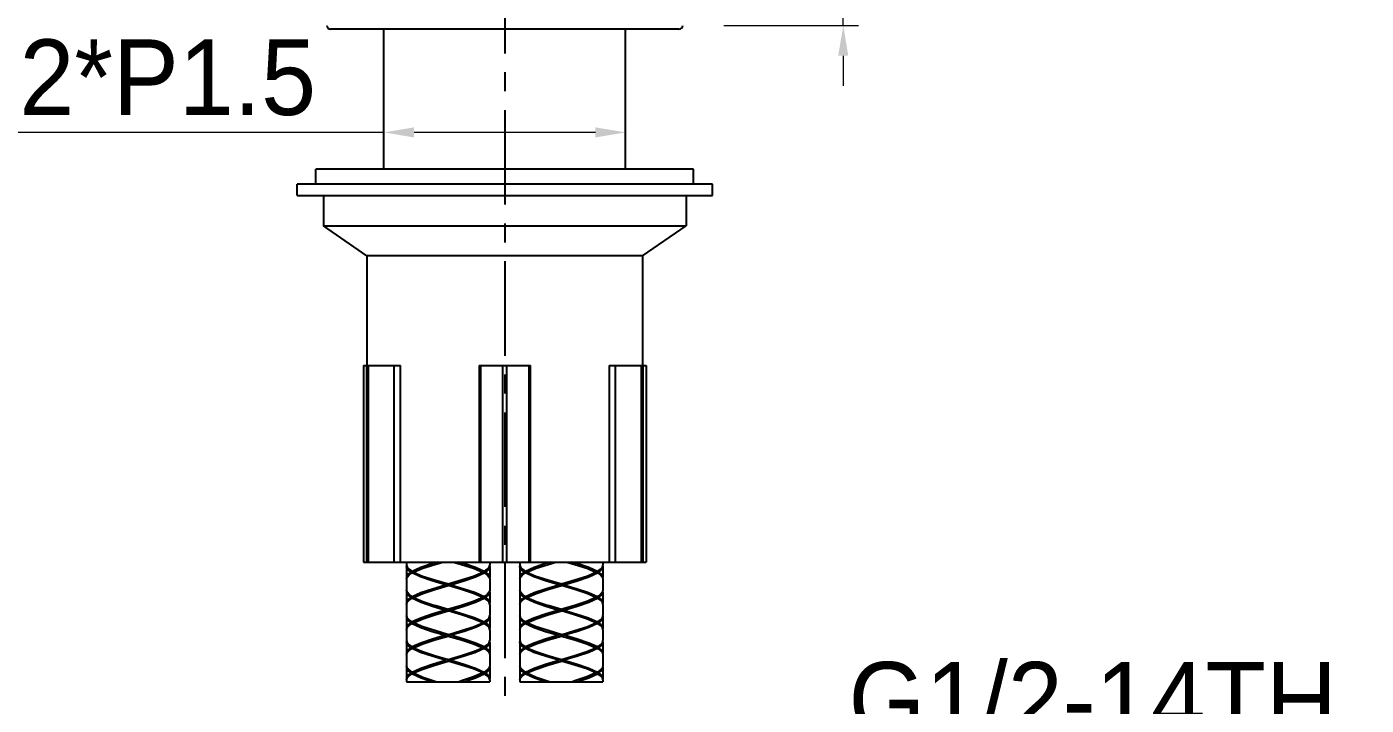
# Model space of a CAD drawing. Extents: x 0 to 790, y 0 to 579.
# Drawn here: x 120.3 to 297.7, y 144.6 to 234.4 of the extents above; entities that cross this region are included whole.
import ezdxf
from ezdxf import colors
from ezdxf.entities.mleader import LeaderData, LeaderLine
from ezdxf.math import Vec2, Vec3

# ---------------------------------------------------------------- set-up
doc = ezdxf.new("R2010")
doc.units = 0
doc.header["$LTSCALE"] = 10
doc.header["$MEASUREMENT"] = 0
doc.header["$PDMODE"] = 3
doc.header["$PDSIZE"] = -10
doc.linetypes.add('CENTER', pattern=[2, 1.25, -0.25, 0.25, -0.25])
doc.layers.get('0').update_dxf_attribs({"linetype": 'CONTINUOUS'})
doc.layers.get('DEFPOINTS').update_dxf_attribs({"linetype": 'CONTINUOUS'})
doc.layers.add('DEFAULT_1', color=7, linetype='CENTER')
doc.styles.add('Daelim Dimension', font='H2GTRE.TTF')
doc.styles.get("Standard").update_dxf_attribs({"font": 'H2GTRE.TTF'})
doc.dimstyles.new('DEFAULT', dxfattribs={"dimscale": 2, "dimtxt": 2, "dimasz": 2, "dimexe": 0, "dimexo": 2, "dimgap": 1, "dimtad": 1, "dimdec": 1, "dimzin": 9, "dimdsep": 46, "dimtxsty": 'Daelim Dimension', "dimcen": 0.5, "dimclrd": 252, "dimclre": 252, "dimclrt": 3, "dimadec": 1, "dimazin": 0, "dimtfac": 1, "dimtdec": 1, "dimtix": 1, "dimtmove": 0, "dimatfit": 3, "dimfxl": 1, "dimtolj": 1, "dimtzin": 1, "dimlwd": 9, "dimlwe": 9, "dimarcsym": 0})

# ---------------------------------------------------------------- blocks, each defined once
blk = doc.blocks.new('*D50')
at = {"color": 5, "lineweight": 9, "ltscale": 0.5, "transparency": 16777216}
for p, q in [((228.44, 247.38), (228.44, 262.03)), ((211.61, 243.38), (230.44, 243.38)), ((228.44, 234.58), (228.44, 243.38)), ((212.61, 234.58), (230.44, 234.58)), ((228.44, 230.58), (228.44, 226.58))]:
    blk.add_line(p, q, dxfattribs=at)
at = {"color": 5, "ltscale": 0.5, "transparency": 16777216}
for points in [[(227.77, 247.38), (229.1, 247.38), (228.44, 243.38)], [(227.77, 230.58), (229.1, 230.58), (228.44, 234.58)]]:
    blk.add_solid(points, dxfattribs=at)
at = {"layer": 'DEFPOINTS', "color": 0, "ltscale": 0.5, "transparency": 16777216}
for p in [(207.61, 243.38), (208.61, 234.58), (228.44, 234.58)]:
    blk.add_point(p, dxfattribs=at)
at = {"color": 7, "ltscale": 0.5, "transparency": 16777216, "insert": (221.23, 256.7), "char_height": 10, "attachment_point": 5, "rotation": 90, "style": 'Daelim Dimension'}
blk.add_mtext('\\A1;9', dxfattribs=at)
blk = doc.blocks.new('*D51')
at = {"color": 5, "lineweight": 9, "ltscale": 0.5, "transparency": 16777216}
for p, q in [((167.61, 220.43), (96.18, 220.43)), ((167.61, 220.83), (167.61, 218.43)), ((195.61, 220.43), (171.61, 220.43)), ((199.61, 220.83), (199.61, 218.43))]:
    blk.add_line(p, q, dxfattribs=at)
at = {"color": 5, "ltscale": 0.5, "transparency": 16777216}
for points in [[(171.61, 221.1), (171.61, 219.76), (167.61, 220.43)], [(195.61, 221.1), (195.61, 219.76), (199.61, 220.43)]]:
    blk.add_solid(points, dxfattribs=at)
at = {"layer": 'DEFPOINTS', "color": 0, "ltscale": 0.5, "transparency": 16777216}
for p in [(167.61, 224.83), (199.61, 224.83), (199.61, 220.43)]:
    blk.add_point(p, dxfattribs=at)
at = {"color": 7, "ltscale": 0.5, "transparency": 16777216, "insert": (129.9, 227.66), "char_height": 10, "attachment_point": 5, "style": 'Daelim Dimension'}
blk.add_mtext('\\A1;M32*P1.5', dxfattribs=at)

msp = doc.modelspace()

# ---------------------------------------------------------------- linework, layer by layer
at = {"color": 7, "linetype": 'Continuous'}
for p, q in [((206.67, 234.08), (160.55, 234.08)), ((167.61, 215.58), (167.61, 234.08)), ((199.61, 215.58), (199.61, 234.08)), ((208.61, 215.58), (158.61, 215.58)), ((158.61, 213.58), (158.61, 215.58)), ((208.61, 213.58), (208.61, 215.58)), ((211.11, 213.58), (156.11, 213.58)), ((156.11, 212.08), (156.11, 213.58)), ((211.11, 212.08), (211.11, 213.58)), ((156.11, 212.08), (211.11, 212.08)), ((159.61, 212.08), (159.61, 208.08)), ((207.61, 212.08), (207.61, 208.08)), ((159.61, 208.08), (207.61, 208.08)), ((165.36, 204.08), (159.61, 208.08)), ((201.86, 204.08), (207.61, 208.08)), ((201.86, 204.08), (165.36, 204.08)), ((165.36, 204.08), (165.36, 189.58)), ((201.86, 204.08), (201.86, 189.58)), ((164.88, 189.58), (169.78, 189.58)), ((164.88, 189.58), (164.88, 163.58)), ((169.78, 163.58), (169.78, 189.58)), ((180.21, 189.58), (187.01, 189.58)), ((180.21, 189.58), (180.21, 163.58)), ((187.01, 163.58), (187.01, 189.58)), ((197.44, 189.58), (202.34, 189.58)), ((197.44, 189.58), (197.44, 163.58)), ((202.34, 189.58), (202.34, 163.58)), ((164.88, 163.58), (202.34, 163.58)), ((170.61, 163.58), (170.61, 163.18)), ((181.61, 163.58), (181.61, 163.18)), ((185.61, 163.58), (185.61, 163.18)), ((196.61, 163.58), (196.61, 163.18)), ((170.61, 162.98), (170.64, 163.08)), ((170.67, 162.74), (170.61, 162.98)), ((170.61, 162.98), (170.61, 161.53)), ((170.67, 161.77), (170.61, 161.53)), ((170.61, 161.53), (170.64, 161.43)), ((170.87, 162.49), (170.67, 162.74)), ((170.87, 162.01), (170.67, 161.77)), ((171.18, 162.25), (170.87, 162.49)), ((171.18, 162.25), (170.87, 162.01)), ((170.94, 162.62), (171.35, 162.35)), ((170.94, 161.87), (171.35, 162.15)), ((171.03, 162.56), (171.34, 162.25)), ((171.34, 162.25), (171.18, 162.25)), ((171.39, 162.28), (171.34, 162.25)), ((172.49, 162.86), (171.35, 162.35)), ((171.35, 162.35), (171.5, 162.35)), ((171.35, 162.15), (171.5, 162.15)), ((172.47, 161.63), (171.35, 162.15)), ((172.55, 162.81), (171.48, 162.28)), ((171.5, 162.15), (172.59, 161.63)), ((179.46, 162.76), (180.69, 162.25)), ((179.48, 161.73), (180.69, 162.25)), ((179.62, 161.63), (180.72, 162.15)), ((180.7, 162.3), (179.71, 162.79)), ((180.87, 162.35), (179.73, 162.86)), ((179.73, 161.62), (180.87, 162.15)), ((180.66, 162.18), (180.72, 162.15)), ((180.72, 162.35), (180.87, 162.35)), ((180.77, 162.31), (180.72, 162.35)), ((180.72, 162.15), (180.87, 162.15)), ((180.87, 162.35), (181.28, 162.62)), ((180.87, 162.15), (181.28, 161.87)), ((180.88, 162.25), (181.18, 162.56)), ((181.04, 162.25), (180.88, 162.25)), ((181.35, 162.49), (181.04, 162.25)), ((181.35, 162.01), (181.04, 162.25)), ((181.28, 162.62), (181.53, 162.9)), ((181.28, 161.87), (181.53, 161.6)), ((181.54, 162.74), (181.35, 162.49)), ((181.54, 161.77), (181.35, 162.01)), ((181.53, 162.9), (181.61, 163.18)), ((181.53, 161.6), (181.61, 161.33)), ((181.61, 162.98), (181.54, 162.74)), ((181.61, 161.53), (181.54, 161.77)), ((181.58, 161.44), (181.61, 161.53)), ((181.59, 163.03), (181.61, 162.98)), ((181.61, 162.98), (181.61, 161.53)), ((185.61, 162.98), (185.64, 163.08)), ((185.67, 162.74), (185.61, 162.98)), ((185.61, 162.98), (185.61, 161.53)), ((185.67, 161.77), (185.61, 161.53)), ((185.61, 161.53), (185.64, 161.43)), ((185.87, 162.49), (185.67, 162.74)), ((185.87, 162.01), (185.67, 161.77)), ((186.18, 162.25), (185.87, 162.49)), ((186.18, 162.25), (185.87, 162.01)), ((185.94, 162.62), (186.35, 162.35)), ((185.94, 161.87), (186.35, 162.15)), ((186.03, 162.56), (186.34, 162.25)), ((186.34, 162.25), (186.18, 162.25)), ((186.39, 162.28), (186.34, 162.25)), ((187.49, 162.86), (186.35, 162.35)), ((186.35, 162.35), (186.5, 162.35)), ((186.35, 162.15), (186.5, 162.15)), ((187.47, 161.63), (186.35, 162.15)), ((187.55, 162.81), (186.48, 162.28)), ((186.5, 162.15), (187.59, 161.63)), ((194.46, 162.76), (195.69, 162.25)), ((194.48, 161.73), (195.69, 162.25)), ((194.62, 161.63), (195.72, 162.15)), ((195.7, 162.3), (194.71, 162.79)), ((195.87, 162.35), (194.73, 162.86)), ((194.73, 161.62), (195.87, 162.15)), ((195.66, 162.18), (195.72, 162.15)), ((195.72, 162.35), (195.87, 162.35)), ((195.77, 162.31), (195.72, 162.35)), ((195.72, 162.15), (195.87, 162.15)), ((195.87, 162.35), (196.28, 162.62)), ((195.87, 162.15), (196.28, 161.87)), ((195.88, 162.25), (196.18, 162.56)), ((196.04, 162.25), (195.88, 162.25)), ((196.35, 162.49), (196.04, 162.25)), ((196.35, 162.01), (196.04, 162.25)), ((196.28, 162.62), (196.53, 162.9)), ((196.28, 161.87), (196.53, 161.6)), ((196.54, 162.74), (196.35, 162.49)), ((196.54, 161.77), (196.35, 162.01)), ((196.53, 162.9), (196.61, 163.18)), ((196.53, 161.6), (196.61, 161.33)), ((196.61, 162.98), (196.54, 162.74)), ((196.61, 161.53), (196.54, 161.77)), ((196.58, 161.44), (196.61, 161.53)), ((196.59, 163.03), (196.61, 162.98)), ((196.61, 162.98), (196.61, 161.53)), ((170.61, 161.33), (170.61, 159.86)), ((170.69, 159.58), (170.61, 159.86)), ((170.64, 159.76), (170.61, 159.66)), ((170.61, 159.66), (170.67, 159.41)), ((170.61, 159.66), (170.61, 158.18)), ((175.78, 160.58), (175.77, 160.58)), ((176.44, 160.58), (176.45, 160.58)), ((181.54, 159.41), (181.61, 159.66)), ((181.61, 159.66), (181.58, 159.76)), ((181.61, 161.33), (181.61, 159.86)), ((181.61, 159.66), (181.61, 158.18)), ((185.61, 161.33), (185.61, 159.86)), ((185.69, 159.58), (185.61, 159.86)), ((185.64, 159.76), (185.61, 159.66)), ((185.61, 159.66), (185.67, 159.41)), ((185.61, 159.66), (185.61, 158.18)), ((190.78, 160.58), (190.77, 160.58)), ((191.44, 160.58), (191.45, 160.58)), ((196.54, 159.41), (196.61, 159.66)), ((196.61, 159.66), (196.58, 159.76)), ((196.61, 161.33), (196.61, 159.86)), ((196.61, 159.66), (196.61, 158.18)), ((170.67, 158.42), (170.61, 158.18)), ((170.61, 158.18), (170.64, 158.08)), ((170.61, 157.98), (170.61, 156.5)), ((170.67, 159.41), (170.87, 159.16)), ((170.87, 158.67), (170.67, 158.42)), ((170.94, 159.3), (170.69, 159.58)), ((170.74, 159.45), (171.25, 158.91)), ((170.87, 159.16), (171.19, 158.91)), ((171.19, 158.91), (170.87, 158.67)), ((171.35, 159.01), (170.94, 159.3)), ((170.94, 158.54), (171.35, 158.81)), ((171.35, 158.9), (171.04, 158.6)), ((171.25, 158.91), (171.19, 158.91)), ((171.35, 159.01), (172.49, 159.54)), ((171.35, 159.01), (171.41, 159.01)), ((171.35, 158.81), (171.41, 158.81)), ((172.51, 158.27), (171.35, 158.81)), ((171.36, 158.98), (171.41, 159.01)), ((171.97, 159.24), (171.39, 158.95)), ((171.41, 158.81), (172.54, 158.28)), ((171.53, 158.88), (171.59, 158.91)), ((179.68, 158.28), (180.81, 158.81)), ((179.72, 159.54), (180.87, 159.01)), ((179.74, 158.28), (180.87, 158.81)), ((180.81, 158.96), (180.25, 159.23)), ((180.75, 158.85), (180.63, 158.91)), ((180.81, 158.81), (180.75, 158.85)), ((180.87, 159.01), (180.81, 159.01)), ((180.87, 158.81), (180.81, 158.81)), ((181.28, 159.3), (180.87, 159.01)), ((181.28, 158.54), (180.87, 158.81)), ((181.18, 158.6), (180.88, 158.89)), ((180.91, 158.95), (180.97, 158.91)), ((180.97, 158.91), (181.48, 159.45)), ((180.97, 158.91), (181.03, 158.91)), ((181.03, 158.91), (181.35, 159.16)), ((181.03, 158.91), (181.35, 158.67)), ((181.35, 159.16), (181.54, 159.41)), ((181.35, 158.67), (181.54, 158.42)), ((181.54, 158.42), (181.61, 158.18)), ((181.61, 158.18), (181.58, 158.08)), ((181.61, 157.98), (181.61, 156.5)), ((185.67, 158.42), (185.61, 158.18)), ((185.61, 158.18), (185.64, 158.08)), ((185.61, 157.98), (185.61, 156.5)), ((185.67, 159.41), (185.87, 159.16)), ((185.87, 158.67), (185.67, 158.42)), ((185.94, 159.3), (185.69, 159.58)), ((185.74, 159.45), (186.25, 158.91)), ((185.87, 159.16), (186.19, 158.91)), ((186.19, 158.91), (185.87, 158.67)), ((186.35, 159.01), (185.94, 159.3)), ((185.94, 158.54), (186.35, 158.81)), ((186.35, 158.9), (186.04, 158.6)), ((186.25, 158.91), (186.19, 158.91)), ((186.35, 159.01), (187.49, 159.54)), ((186.35, 159.01), (186.41, 159.01)), ((186.35, 158.81), (186.41, 158.81)), ((187.51, 158.27), (186.35, 158.81)), ((186.36, 158.98), (186.41, 159.01)), ((186.97, 159.24), (186.39, 158.95)), ((186.41, 158.81), (187.54, 158.28)), ((186.53, 158.88), (186.59, 158.91)), ((194.68, 158.28), (195.81, 158.81)), ((194.72, 159.54), (195.87, 159.01)), ((194.74, 158.28), (195.87, 158.81)), ((195.81, 158.96), (195.25, 159.23)), ((195.75, 158.85), (195.63, 158.91)), ((195.81, 158.81), (195.75, 158.85)), ((195.87, 159.01), (195.81, 159.01)), ((195.87, 158.81), (195.81, 158.81)), ((196.28, 159.3), (195.87, 159.01)), ((196.28, 158.54), (195.87, 158.81)), ((196.18, 158.6), (195.88, 158.89)), ((195.91, 158.95), (195.97, 158.91)), ((195.97, 158.91), (196.48, 159.45)), ((195.97, 158.91), (196.03, 158.91)), ((196.03, 158.91), (196.35, 159.16)), ((196.03, 158.91), (196.35, 158.67)), ((196.35, 159.16), (196.54, 159.41)), ((196.35, 158.67), (196.54, 158.42)), ((196.54, 158.42), (196.61, 158.18)), ((196.61, 158.18), (196.58, 158.08)), ((196.61, 157.98), (196.61, 156.5)), ((170.69, 156.22), (170.61, 156.5)), ((170.64, 156.4), (170.61, 156.3)), ((170.61, 156.3), (170.67, 156.05)), ((170.61, 156.3), (170.61, 154.83)), ((170.94, 155.93), (170.69, 156.22)), ((172.48, 156.17), (171.35, 155.65)), ((172.58, 156.16), (171.48, 155.61)), ((176.11, 157.32), (174.37, 157.84)), ((175.78, 157.22), (175.77, 157.22)), ((176.2, 157.35), (175.78, 157.22)), ((176.02, 157.35), (176.11, 157.32)), ((176.2, 157.35), (176.11, 157.32)), ((176.44, 157.22), (176.11, 157.32)), ((176.11, 157.32), (176.11, 157.32)), ((176.11, 157.12), (176.11, 157.32)), ((176.44, 157.22), (176.45, 157.22)), ((180.76, 155.6), (179.66, 156.15)), ((179.7, 156.19), (180.87, 155.65)), ((181.28, 155.93), (181.53, 156.22)), ((181.53, 156.22), (181.61, 156.5)), ((181.61, 156.3), (181.54, 156.05)), ((181.58, 156.4), (181.61, 156.3)), ((181.61, 156.3), (181.61, 154.83)), ((185.69, 156.22), (185.61, 156.5)), ((185.64, 156.4), (185.61, 156.3)), ((185.61, 156.3), (185.67, 156.05)), ((185.61, 156.3), (185.61, 154.83)), ((185.94, 155.93), (185.69, 156.22)), ((187.48, 156.17), (186.35, 155.65)), ((187.58, 156.16), (186.48, 155.61)), ((191.11, 157.32), (189.37, 157.84)), ((190.78, 157.22), (190.77, 157.22)), ((191.2, 157.35), (190.78, 157.22)), ((191.02, 157.35), (191.11, 157.32)), ((191.2, 157.35), (191.11, 157.32)), ((191.44, 157.22), (191.11, 157.32)), ((191.11, 157.32), (191.11, 157.32)), ((191.11, 157.12), (191.11, 157.32)), ((191.44, 157.22), (191.45, 157.22)), ((195.76, 155.6), (194.66, 156.15)), ((194.7, 156.19), (195.87, 155.65)), ((196.28, 155.93), (196.53, 156.22)), ((196.53, 156.22), (196.61, 156.5)), ((196.61, 156.3), (196.54, 156.05)), ((196.58, 156.4), (196.61, 156.3)), ((196.61, 156.3), (196.61, 154.83)), ((170.67, 155.07), (170.61, 154.83)), ((170.61, 154.83), (170.64, 154.73)), ((170.61, 154.63), (170.61, 153.18)), ((170.67, 156.05), (170.87, 155.8)), ((170.87, 155.31), (170.67, 155.07)), ((170.75, 156.09), (171.29, 155.55)), ((170.87, 155.8), (171.18, 155.56)), ((171.18, 155.56), (170.87, 155.31)), ((171.35, 155.65), (170.94, 155.93)), ((170.94, 155.18), (171.35, 155.45)), ((171.29, 155.55), (171.18, 155.55)), ((171.34, 155.59), (171.29, 155.55)), ((171.35, 155.65), (171.45, 155.65)), ((171.35, 155.45), (171.45, 155.45)), ((171.35, 155.45), (172.49, 154.93)), ((172.75, 155.03), (171.53, 155.55)), ((179.46, 155.03), (180.69, 155.55)), ((180.87, 155.45), (179.73, 154.93)), ((180.76, 155.45), (180.64, 155.52)), ((180.87, 155.65), (180.76, 155.65)), ((180.82, 155.62), (180.76, 155.65)), ((180.87, 155.45), (180.76, 155.45)), ((180.87, 155.65), (181.28, 155.93)), ((181.28, 155.18), (180.87, 155.45)), ((180.93, 155.55), (181.47, 156.09)), ((180.93, 155.55), (181.04, 155.56)), ((181.35, 155.8), (181.04, 155.56)), ((181.04, 155.56), (181.35, 155.31)), ((181.54, 156.05), (181.35, 155.8)), ((181.35, 155.31), (181.55, 155.07)), ((181.55, 155.07), (181.61, 154.83)), ((181.61, 154.83), (181.58, 154.73)), ((181.61, 154.63), (181.61, 153.18)), ((185.67, 155.07), (185.61, 154.83)), ((185.61, 154.83), (185.64, 154.73)), ((185.61, 154.63), (185.61, 153.18)), ((185.67, 156.05), (185.87, 155.8)), ((185.87, 155.31), (185.67, 155.07)), ((185.75, 156.09), (186.29, 155.55)), ((185.87, 155.8), (186.18, 155.56)), ((186.18, 155.56), (185.87, 155.31)), ((186.35, 155.65), (185.94, 155.93)), ((185.94, 155.18), (186.35, 155.45)), ((186.29, 155.55), (186.18, 155.55)), ((186.34, 155.59), (186.29, 155.55)), ((186.35, 155.65), (186.45, 155.65)), ((186.35, 155.45), (186.45, 155.45)), ((186.35, 155.45), (187.49, 154.93)), ((187.75, 155.03), (186.53, 155.55)), ((194.46, 155.03), (195.69, 155.55)), ((195.87, 155.45), (194.73, 154.93)), ((195.76, 155.45), (195.64, 155.52)), ((195.87, 155.65), (195.76, 155.65)), ((195.82, 155.62), (195.76, 155.65)), ((195.87, 155.45), (195.76, 155.45)), ((195.87, 155.65), (196.28, 155.93)), ((196.28, 155.18), (195.87, 155.45)), ((195.93, 155.55), (196.47, 156.09)), ((195.93, 155.55), (196.04, 155.56)), ((196.35, 155.8), (196.04, 155.56)), ((196.04, 155.56), (196.35, 155.31)), ((196.54, 156.05), (196.35, 155.8)), ((196.35, 155.31), (196.55, 155.07)), ((196.55, 155.07), (196.61, 154.83)), ((196.61, 154.83), (196.58, 154.73)), ((196.61, 154.63), (196.61, 153.18)), ((170.61, 152.98), (170.64, 153.08)), ((170.67, 152.74), (170.61, 152.98)), ((170.61, 152.98), (170.61, 151.53)), ((170.87, 152.49), (170.67, 152.74)), ((170.94, 152.62), (171.35, 152.35)), ((171.03, 152.56), (171.34, 152.25)), ((172.49, 152.86), (171.35, 152.35)), ((172.57, 152.82), (171.49, 152.29)), ((175.76, 153.89), (175.78, 153.89)), ((176.11, 153.99), (175.78, 153.89)), ((176.11, 153.99), (176.02, 154.01)), ((176.11, 153.99), (176.2, 154.01)), ((176.11, 153.99), (176.11, 153.79)), ((176.11, 153.99), (176.11, 153.99)), ((176.44, 153.89), (176.18, 153.96)), ((176.46, 153.89), (176.44, 153.89)), ((179.46, 152.76), (180.69, 152.25)), ((180.72, 152.29), (179.64, 152.82)), ((180.87, 152.35), (179.73, 152.86)), ((180.87, 152.35), (181.28, 152.62)), ((180.88, 152.25), (181.19, 152.56)), ((181.28, 152.62), (181.53, 152.9)), ((181.54, 152.74), (181.35, 152.49)), ((181.53, 152.9), (181.61, 153.18)), ((181.61, 152.98), (181.54, 152.74)), ((181.59, 153.03), (181.61, 152.98)), ((181.61, 152.98), (181.61, 151.53)), ((185.61, 152.98), (185.64, 153.08)), ((185.67, 152.74), (185.61, 152.98)), ((185.61, 152.98), (185.61, 151.53)), ((185.87, 152.49), (185.67, 152.74)), ((185.94, 152.62), (186.35, 152.35)), ((186.03, 152.56), (186.34, 152.25)), ((187.49, 152.86), (186.35, 152.35)), ((187.57, 152.82), (186.49, 152.29)), ((190.76, 153.89), (190.78, 153.89)), ((191.11, 153.99), (190.78, 153.89)), ((191.11, 153.99), (191.02, 154.01)), ((191.11, 153.99), (191.2, 154.01)), ((191.11, 153.99), (191.11, 153.79)), ((191.11, 153.99), (191.11, 153.99)), ((191.44, 153.89), (191.18, 153.96)), ((191.46, 153.89), (191.44, 153.89)), ((194.46, 152.76), (195.69, 152.25)), ((195.72, 152.29), (194.64, 152.82)), ((195.87, 152.35), (194.73, 152.86)), ((195.87, 152.35), (196.28, 152.62)), ((195.88, 152.25), (196.19, 152.56)), ((196.28, 152.62), (196.53, 152.9)), ((196.54, 152.74), (196.35, 152.49)), ((196.53, 152.9), (196.61, 153.18)), ((196.61, 152.98), (196.54, 152.74)), ((196.59, 153.03), (196.61, 152.98)), ((196.61, 152.98), (196.61, 151.53)), ((170.67, 151.77), (170.61, 151.53)), ((170.61, 151.53), (170.64, 151.43)), ((170.61, 151.33), (170.61, 149.86)), ((170.87, 152.01), (170.67, 151.77)), ((171.18, 152.25), (170.87, 152.49)), ((171.18, 152.25), (170.87, 152.01)), ((170.94, 151.87), (171.35, 152.15)), ((171.34, 152.25), (171.18, 152.25)), ((171.39, 152.28), (171.34, 152.25)), ((171.35, 152.35), (171.5, 152.35)), ((171.35, 152.15), (171.5, 152.15)), ((172.46, 151.63), (171.35, 152.15)), ((171.5, 152.15), (172.59, 151.63)), ((179.49, 151.74), (180.69, 152.25)), ((179.63, 151.63), (180.72, 152.15)), ((180.87, 152.15), (179.75, 151.63)), ((180.66, 152.18), (180.72, 152.15)), ((180.72, 152.35), (180.87, 152.35)), ((180.78, 152.31), (180.72, 152.35)), ((180.72, 152.15), (180.87, 152.15)), ((180.87, 152.15), (181.28, 151.87)), ((181.04, 152.25), (180.88, 152.25)), ((181.35, 152.49), (181.04, 152.25)), ((181.35, 152.01), (181.04, 152.25)), ((181.28, 151.87), (181.53, 151.6)), ((181.54, 151.77), (181.35, 152.01)), ((181.53, 151.6), (181.61, 151.33)), ((181.61, 151.53), (181.54, 151.77)), ((181.58, 151.43), (181.61, 151.53)), ((181.61, 151.33), (181.61, 149.86)), ((185.67, 151.77), (185.61, 151.53)), ((185.61, 151.53), (185.64, 151.43)), ((185.61, 151.33), (185.61, 149.86)), ((185.87, 152.01), (185.67, 151.77)), ((186.18, 152.25), (185.87, 152.49)), ((186.18, 152.25), (185.87, 152.01)), ((185.94, 151.87), (186.35, 152.15)), ((186.34, 152.25), (186.18, 152.25)), ((186.39, 152.28), (186.34, 152.25)), ((186.35, 152.35), (186.5, 152.35)), ((186.35, 152.15), (186.5, 152.15)), ((187.46, 151.63), (186.35, 152.15)), ((186.5, 152.15), (187.59, 151.63)), ((194.49, 151.74), (195.69, 152.25)), ((194.63, 151.63), (195.72, 152.15)), ((195.87, 152.15), (194.75, 151.63)), ((195.66, 152.18), (195.72, 152.15)), ((195.72, 152.35), (195.87, 152.35)), ((195.78, 152.31), (195.72, 152.35)), ((195.72, 152.15), (195.87, 152.15)), ((195.87, 152.15), (196.28, 151.87)), ((196.04, 152.25), (195.88, 152.25)), ((196.35, 152.49), (196.04, 152.25)), ((196.35, 152.01), (196.04, 152.25)), ((196.28, 151.87), (196.53, 151.6)), ((196.54, 151.77), (196.35, 152.01)), ((196.53, 151.6), (196.61, 151.33)), ((196.61, 151.53), (196.54, 151.77)), ((196.58, 151.43), (196.61, 151.53)), ((196.61, 151.33), (196.61, 149.86)), ((170.69, 149.58), (170.61, 149.86)), ((170.64, 149.76), (170.61, 149.66)), ((170.61, 149.66), (170.67, 149.41)), ((170.61, 149.66), (170.61, 148.18)), ((170.67, 149.41), (170.87, 149.16)), ((170.94, 149.3), (170.69, 149.58)), ((171.25, 148.91), (170.74, 149.44)), ((170.87, 149.16), (171.19, 148.91)), ((171.35, 149.01), (170.94, 149.3)), ((171.35, 149.01), (172.49, 149.54)), ((171.35, 149.01), (171.41, 149.01)), ((171.93, 149.21), (171.38, 148.94)), ((175.78, 150.58), (175.77, 150.58)), ((176.44, 150.58), (176.45, 150.58)), ((179.73, 149.54), (180.87, 149.01)), ((180.79, 148.97), (180.29, 149.21)), ((180.87, 149.01), (180.81, 149.01)), ((180.86, 148.98), (180.81, 149.01)), ((181.28, 149.3), (180.87, 149.01)), ((180.97, 148.91), (181.48, 149.44)), ((181.03, 148.91), (181.35, 149.16)), ((181.35, 149.16), (181.54, 149.41)), ((181.54, 149.41), (181.61, 149.66)), ((181.61, 149.66), (181.58, 149.76)), ((181.61, 149.66), (181.61, 148.18)), ((185.69, 149.58), (185.61, 149.86)), ((185.64, 149.76), (185.61, 149.66)), ((185.61, 149.66), (185.67, 149.41)), ((185.61, 149.66), (185.61, 148.18)), ((185.67, 149.41), (185.87, 149.16)), ((185.94, 149.3), (185.69, 149.58)), ((186.25, 148.91), (185.74, 149.44)), ((185.87, 149.16), (186.19, 148.91)), ((186.35, 149.01), (185.94, 149.3)), ((186.35, 149.01), (187.49, 149.54)), ((186.35, 149.01), (186.41, 149.01)), ((186.93, 149.21), (186.38, 148.94)), ((190.78, 150.58), (190.77, 150.58)), ((191.44, 150.58), (191.45, 150.58)), ((194.73, 149.54), (195.87, 149.01)), ((195.79, 148.97), (195.29, 149.21)), ((195.87, 149.01), (195.81, 149.01)), ((195.86, 148.98), (195.81, 149.01)), ((196.28, 149.3), (195.87, 149.01)), ((195.97, 148.91), (196.48, 149.44)), ((196.03, 148.91), (196.35, 149.16)), ((196.35, 149.16), (196.54, 149.41)), ((196.54, 149.41), (196.61, 149.66)), ((196.61, 149.66), (196.58, 149.76)), ((196.61, 149.66), (196.61, 148.18)), ((170.67, 148.42), (170.61, 148.18)), ((170.61, 148.18), (170.64, 148.08)), ((170.61, 147.98), (170.61, 147.75)), ((170.61, 147.75), (181.61, 147.75)), ((170.87, 148.67), (170.67, 148.42)), ((171.19, 148.91), (170.87, 148.67)), ((170.94, 148.54), (171.35, 148.81)), ((171.35, 148.91), (171.05, 148.61)), ((171.25, 148.91), (171.19, 148.91)), ((171.35, 148.81), (171.41, 148.81)), ((172.51, 148.27), (171.35, 148.81)), ((171.41, 148.81), (172.55, 148.28)), ((171.53, 148.88), (171.59, 148.91)), ((174.01, 147.75), (172.51, 148.27)), ((172.55, 148.28), (174.04, 147.75)), ((174.37, 147.84), (174.66, 147.75)), ((178.18, 147.75), (179.67, 148.28)), ((178.21, 147.75), (179.74, 148.28)), ((179.67, 148.28), (180.81, 148.81)), ((179.74, 148.28), (180.87, 148.81)), ((180.75, 148.85), (180.81, 148.81)), ((180.87, 148.81), (180.81, 148.81)), ((181.18, 148.61), (180.87, 148.91)), ((181.28, 148.54), (180.87, 148.81)), ((180.97, 148.91), (181.03, 148.91)), ((181.03, 148.91), (181.35, 148.67)), ((181.35, 148.67), (181.54, 148.42)), ((181.54, 148.42), (181.61, 148.18)), ((181.61, 148.18), (181.58, 148.08)), ((181.61, 147.98), (181.61, 147.75)), ((185.67, 148.42), (185.61, 148.18)), ((185.61, 148.18), (185.64, 148.08)), ((185.61, 147.98), (185.61, 147.75)), ((185.61, 147.75), (196.61, 147.75)), ((185.87, 148.67), (185.67, 148.42)), ((186.19, 148.91), (185.87, 148.67)), ((185.94, 148.54), (186.35, 148.81)), ((186.35, 148.91), (186.05, 148.61)), ((186.25, 148.91), (186.19, 148.91)), ((186.35, 148.81), (186.41, 148.81)), ((187.51, 148.27), (186.35, 148.81)), ((186.41, 148.81), (187.55, 148.28)), ((186.53, 148.88), (186.59, 148.91)), ((189.01, 147.75), (187.51, 148.27)), ((187.55, 148.28), (189.04, 147.75)), ((193.18, 147.75), (194.67, 148.28)), ((193.21, 147.75), (194.74, 148.28)), ((194.67, 148.28), (195.81, 148.81)), ((194.74, 148.28), (195.87, 148.81)), ((195.75, 148.85), (195.81, 148.81)), ((195.87, 148.81), (195.81, 148.81)), ((196.18, 148.61), (195.87, 148.91)), ((196.28, 148.54), (195.87, 148.81)), ((195.97, 148.91), (196.03, 148.91)), ((196.03, 148.91), (196.35, 148.67)), ((196.35, 148.67), (196.54, 148.42)), ((196.54, 148.42), (196.61, 148.18)), ((196.61, 148.18), (196.58, 148.08)), ((196.61, 147.98), (196.61, 147.75))]:
    msp.add_line(p, q, dxfattribs=at)
at = {"color": 9, "linetype": 'Continuous'}
for p, q in [((165.29, 189.58), (165.29, 163.58)), ((165.56, 163.58), (165.56, 189.58)), ((168.94, 189.58), (168.94, 163.58)), ((180.44, 163.58), (180.44, 189.58)), ((183.33, 189.58), (183.33, 163.58)), ((183.88, 163.58), (183.88, 189.58)), ((186.78, 189.58), (186.78, 163.58)), ((198.28, 163.58), (198.28, 189.58)), ((201.66, 189.58), (201.66, 163.58)), ((201.93, 163.58), (201.93, 189.58)), ((176.11, 160.48), (176.33, 160.55)), ((176.33, 160.55), (176.44, 160.58)), ((191.11, 160.48), (191.33, 160.55)), ((191.33, 160.55), (191.44, 160.58)), ((176.11, 150.48), (176.11, 150.68)), ((176.11, 150.48), (176.44, 150.58)), ((191.11, 150.48), (191.11, 150.68)), ((191.11, 150.48), (191.44, 150.58))]:
    msp.add_line(p, q, dxfattribs=at)
at = {"color": 7, "linetype": 'Continuous'}
for points in [[(171.53, 162.25), (172.76, 162.76), (174.34, 163.27), (175.39, 163.58)], [(174.72, 163.58), (174.02, 163.37), (172.49, 162.86)], [(176.83, 163.58), (177.88, 163.27), (179.46, 162.76)], [(179.73, 162.86), (178.2, 163.37), (177.5, 163.58)], [(186.53, 162.25), (187.76, 162.76), (189.34, 163.27), (190.39, 163.58)], [(189.72, 163.58), (189.02, 163.37), (187.49, 162.86)], [(191.83, 163.58), (192.88, 163.27), (194.46, 162.76)], [(194.73, 162.86), (193.2, 163.37), (192.5, 163.58)], [(170.61, 163.18), (170.69, 162.9), (170.94, 162.62)], [(170.61, 161.33), (170.69, 161.6), (170.94, 161.87)], [(171.5, 162.35), (171.44, 162.31), (171.39, 162.28)], [(171.53, 162.25), (172.73, 161.73), (174.32, 161.21), (176.11, 160.68)], [(175.77, 160.58), (174.01, 161.1), (172.47, 161.63)], [(176.11, 160.68), (177.9, 161.21), (179.48, 161.73)], [(176.45, 160.58), (178.2, 161.1), (179.73, 161.62)], [(180.88, 162.25), (180.83, 162.28), (180.77, 162.31)], [(185.61, 163.18), (185.69, 162.9), (185.94, 162.62)], [(185.61, 161.33), (185.69, 161.6), (185.94, 161.87)], [(186.5, 162.35), (186.44, 162.31), (186.39, 162.28)], [(186.53, 162.25), (187.73, 161.73), (189.32, 161.21), (191.11, 160.68)], [(190.77, 160.58), (189.01, 161.1), (187.47, 161.63)], [(191.11, 160.68), (192.9, 161.21), (194.48, 161.73)], [(191.45, 160.58), (193.2, 161.1), (194.73, 161.62)], [(195.88, 162.25), (195.83, 162.28), (195.77, 162.31)], [(171.53, 158.91), (172.75, 159.43), (174.33, 159.96), (176.11, 160.48)], [(172.49, 159.54), (174.02, 160.06), (175.77, 160.58)], [(180.69, 158.91), (179.46, 159.44), (177.87, 159.96), (176.11, 160.48)], [(176.45, 160.58), (178.2, 160.06), (179.72, 159.54)], [(181.61, 159.86), (181.53, 159.58), (181.28, 159.3)], [(186.53, 158.91), (187.75, 159.43), (189.33, 159.96), (191.11, 160.48)], [(187.49, 159.54), (189.02, 160.06), (190.77, 160.58)], [(195.69, 158.91), (194.46, 159.44), (192.87, 159.96), (191.11, 160.48)], [(191.45, 160.58), (193.2, 160.06), (194.72, 159.54)], [(196.61, 159.86), (196.53, 159.58), (196.28, 159.3)], [(170.61, 157.98), (170.69, 158.26), (170.94, 158.54)], [(171.25, 158.91), (171.3, 158.95), (171.36, 158.98)], [(171.41, 158.81), (171.47, 158.85), (171.53, 158.88)], [(171.53, 158.91), (172.78, 158.37), (174.37, 157.84)], [(175.77, 157.22), (174.03, 157.75), (172.51, 158.27)], [(172.54, 158.28), (174.05, 157.75), (175.78, 157.22)], [(180.69, 158.91), (179.47, 158.38), (177.89, 157.85), (176.2, 157.35)], [(176.44, 157.22), (178.17, 157.75), (179.68, 158.28)], [(176.45, 157.22), (178.21, 157.75), (179.74, 158.28)], [(181.61, 157.98), (181.53, 158.26), (181.28, 158.54)], [(185.61, 157.98), (185.69, 158.26), (185.94, 158.54)], [(186.25, 158.91), (186.3, 158.95), (186.36, 158.98)], [(186.41, 158.81), (186.47, 158.85), (186.53, 158.88)], [(186.53, 158.91), (187.78, 158.37), (189.37, 157.84)], [(190.77, 157.22), (189.03, 157.75), (187.51, 158.27)], [(187.54, 158.28), (189.05, 157.75), (190.78, 157.22)], [(195.69, 158.91), (194.47, 158.38), (192.89, 157.85), (191.2, 157.35)], [(191.44, 157.22), (193.17, 157.75), (194.68, 158.28)], [(191.45, 157.22), (193.21, 157.75), (194.74, 158.28)], [(196.61, 157.98), (196.53, 158.26), (196.28, 158.54)], [(171.53, 155.55), (172.75, 156.07), (174.33, 156.59), (176.11, 157.12)], [(175.77, 157.22), (174.01, 156.69), (172.48, 156.17)], [(180.69, 155.55), (179.44, 156.08), (177.86, 156.6), (176.11, 157.12)], [(176.45, 157.22), (178.17, 156.7), (179.7, 156.19)], [(186.53, 155.55), (187.75, 156.07), (189.33, 156.59), (191.11, 157.12)], [(190.77, 157.22), (189.01, 156.69), (187.48, 156.17)], [(195.69, 155.55), (194.44, 156.08), (192.86, 156.6), (191.11, 157.12)], [(191.45, 157.22), (193.17, 156.7), (194.7, 156.19)], [(170.61, 154.63), (170.69, 154.91), (170.94, 155.18)], [(171.46, 155.65), (171.4, 155.62), (171.34, 155.59)], [(171.46, 155.45), (171.52, 155.49), (171.58, 155.52)], [(172.49, 154.93), (174.01, 154.41), (175.76, 153.89)], [(176.02, 154.01), (174.34, 154.51), (172.75, 155.03)], [(176.2, 154.01), (177.89, 154.51), (179.46, 155.03)], [(179.73, 154.93), (178.22, 154.41), (176.46, 153.89)], [(180.93, 155.55), (180.87, 155.59), (180.82, 155.62)], [(181.61, 154.63), (181.53, 154.91), (181.28, 155.18)], [(185.61, 154.63), (185.69, 154.91), (185.94, 155.18)], [(186.46, 155.65), (186.4, 155.62), (186.34, 155.59)], [(186.46, 155.45), (186.52, 155.49), (186.58, 155.52)], [(187.49, 154.93), (189.01, 154.41), (190.76, 153.89)], [(191.02, 154.01), (189.34, 154.51), (187.75, 155.03)], [(191.2, 154.01), (192.89, 154.51), (194.46, 155.03)], [(194.73, 154.93), (193.22, 154.41), (191.46, 153.89)], [(195.93, 155.55), (195.87, 155.59), (195.82, 155.62)], [(196.61, 154.63), (196.53, 154.91), (196.28, 155.18)], [(170.61, 153.18), (170.69, 152.9), (170.94, 152.62)], [(171.53, 152.25), (172.76, 152.76), (174.34, 153.27), (176.11, 153.79)], [(175.76, 153.89), (174.02, 153.37), (172.49, 152.86)], [(176.11, 153.79), (177.87, 153.27), (179.46, 152.76)], [(179.73, 152.86), (178.2, 153.37), (176.46, 153.89)], [(185.61, 153.18), (185.69, 152.9), (185.94, 152.62)], [(186.53, 152.25), (187.76, 152.76), (189.34, 153.27), (191.11, 153.79)], [(190.76, 153.89), (189.02, 153.37), (187.49, 152.86)], [(191.11, 153.79), (192.87, 153.27), (194.46, 152.76)], [(194.73, 152.86), (193.2, 153.37), (191.46, 153.89)], [(170.61, 151.33), (170.69, 151.6), (170.94, 151.87)], [(171.5, 152.35), (171.44, 152.31), (171.39, 152.28)], [(171.53, 152.25), (172.73, 151.73), (174.32, 151.21), (176.11, 150.68)], [(175.77, 150.58), (173.99, 151.11), (172.46, 151.63)], [(176.11, 150.68), (177.9, 151.21), (179.49, 151.74)], [(179.75, 151.63), (178.23, 151.11), (176.45, 150.58)], [(180.88, 152.25), (180.83, 152.28), (180.78, 152.31)], [(185.61, 151.33), (185.69, 151.6), (185.94, 151.87)], [(186.5, 152.35), (186.44, 152.31), (186.39, 152.28)], [(186.53, 152.25), (187.73, 151.73), (189.32, 151.21), (191.11, 150.68)], [(190.77, 150.58), (188.99, 151.11), (187.46, 151.63)], [(191.11, 150.68), (192.9, 151.21), (194.49, 151.74)], [(194.75, 151.63), (193.23, 151.11), (191.45, 150.58)], [(195.88, 152.25), (195.83, 152.28), (195.78, 152.31)], [(171.25, 148.91), (171.3, 148.95), (171.41, 149.01)], [(171.53, 148.91), (172.75, 149.43), (174.33, 149.96), (176.11, 150.48)], [(172.49, 149.54), (174.02, 150.06), (175.77, 150.58)], [(180.69, 148.91), (179.46, 149.44), (177.88, 149.96), (176.11, 150.48)], [(176.45, 150.58), (178.2, 150.06), (179.73, 149.54)], [(181.61, 149.86), (181.53, 149.58), (181.28, 149.3)], [(186.25, 148.91), (186.3, 148.95), (186.41, 149.01)], [(186.53, 148.91), (187.75, 149.43), (189.33, 149.96), (191.11, 150.48)], [(187.49, 149.54), (189.02, 150.06), (190.77, 150.58)], [(195.69, 148.91), (194.46, 149.44), (192.88, 149.96), (191.11, 150.48)], [(191.45, 150.58), (193.2, 150.06), (194.73, 149.54)], [(196.61, 149.86), (196.53, 149.58), (196.28, 149.3)], [(170.61, 147.98), (170.69, 148.26), (170.94, 148.54)], [(171.41, 148.81), (171.47, 148.85), (171.53, 148.88)], [(171.53, 148.91), (172.77, 148.37), (174.37, 147.84)], [(180.69, 148.91), (179.47, 148.38), (177.89, 147.85), (177.56, 147.75)], [(180.63, 148.91), (180.69, 148.88), (180.75, 148.85)], [(180.97, 148.91), (180.91, 148.95), (180.86, 148.98)], [(181.61, 147.98), (181.53, 148.26), (181.28, 148.54)], [(185.61, 147.98), (185.69, 148.26), (185.94, 148.54)], [(186.41, 148.81), (186.47, 148.85), (186.53, 148.88)], [(186.53, 148.91), (187.77, 148.37), (189.37, 147.84), (189.66, 147.75)], [(195.69, 148.91), (194.47, 148.38), (192.89, 147.85), (192.56, 147.75)], [(195.63, 148.91), (195.69, 148.88), (195.75, 148.85)], [(195.97, 148.91), (195.91, 148.95), (195.86, 148.98)], [(196.61, 147.98), (196.53, 148.26), (196.28, 148.54)]]:
    msp.add_lwpolyline(points, dxfattribs=at)
at = {"color": 9, "linetype": 'Continuous'}
for points in [[(176.11, 160.68), (176, 160.65), (175.78, 160.58)], [(191.11, 160.68), (191, 160.65), (190.78, 160.58)], [(176.11, 150.68), (176, 150.65), (175.78, 150.58)], [(191.11, 150.68), (191, 150.65), (190.78, 150.58)]]:
    msp.add_lwpolyline(points, dxfattribs=at)
at = {"color": 7, "linetype": 'Continuous'}
for centre, start, end in [((160.55, 234.58), 180, 270), ((206.67, 234.58), 270, 0)]:
    msp.add_arc(centre, 0.5, start, end, dxfattribs=at)
at = {"layer": 'DEFAULT_1', "color": 7, "linetype": 'CENTER'}
msp.add_line((183.61, 243.38), (183.61, 144.78), dxfattribs=at)

# ---------------------------------------------------------------- dimensions: what is measured, and where the dimension line sits
at = {"color": 5, "ltscale": 0.5}
dim = msp.add_linear_dim(base=(228.44, 234.58), p1=(207.61, 243.38), p2=(208.61, 234.58), angle=90, dimstyle='DEFAULT', override={"dimtxt": 5, "dimexe": 1, "dimdec": 0, "dimclrd": 5, "dimclre": 5, "dimclrt": 7}, dxfattribs=at)
dim.commit()
dim.dimension.update_dxf_attribs({"geometry": '*D50', "text_midpoint": (228.44, 256.7), "dimtype": 160})
dim = msp.add_linear_dim(base=(199.61, 220.43), p1=(167.61, 224.83), p2=(199.61, 224.83), text='M32*P1.5', dimstyle='DEFAULT', override={"dimtxt": 5, "dimexe": 1, "dimdec": 0, "dimclrd": 5, "dimclre": 5, "dimclrt": 7}, dxfattribs=at)
dim.commit()
dim.dimension.update_dxf_attribs({"geometry": '*D51', "text_midpoint": (129.9, 220.43), "dimtype": 160})

# ---------------------------------------------------------------- leaders
at = {"ltscale": 0.5}
ml = msp.add_multileader_mtext('Standard', dxfattribs=at)
ml.set_content('G1/2-14TH', color=256)
ml.set_leader_properties(color=5)
ml.build(insert=Vec2(0, 0))
ml.multileader.update_dxf_attribs({"text_left_attachment_type": 6, "text_right_attachment_type": 6, "dogleg_length": 0.36, "arrow_head_size": 5})
ctx = ml.context
ctx.base_point, ctx.char_height, ctx.arrow_head_size, ctx.landing_gap_size, ctx.plane_origin = Vec3(229.05, 138.36), 10, 5, 0.09, Vec3(210.11, 84.91)
ctx.left_attachment, ctx.right_attachment = 6, 6
notes = []
notes.append((ctx, [(0, (1, 1, 0), (228.69, 138.36), (1, 0), 0.36, [(0, [(192.36, 99.78)], 0, [])])]))
ctx.mtext.insert, ctx.mtext.flow_direction = Vec3(229.14, 150.36), 5
for ctx, leaders in notes:
    for number, flags, end, landing, length, lines in leaders:
        leader = LeaderData()
        leader.index, (leader.has_last_leader_line, leader.has_dogleg_vector, leader.attachment_direction) = number, flags
        leader.last_leader_point, leader.dogleg_vector, leader.dogleg_length = Vec3(end), Vec3(landing), length
        for number, points, colour, breaks in lines:
            line = LeaderLine()
            line.index, line.vertices, line.color, line.breaks = number, Vec3.list(points), colors.encode_raw_color(colour), breaks
            leader.lines.append(line)
        ctx.leaders.append(leader)

doc.saveas('drawing.dxf')
